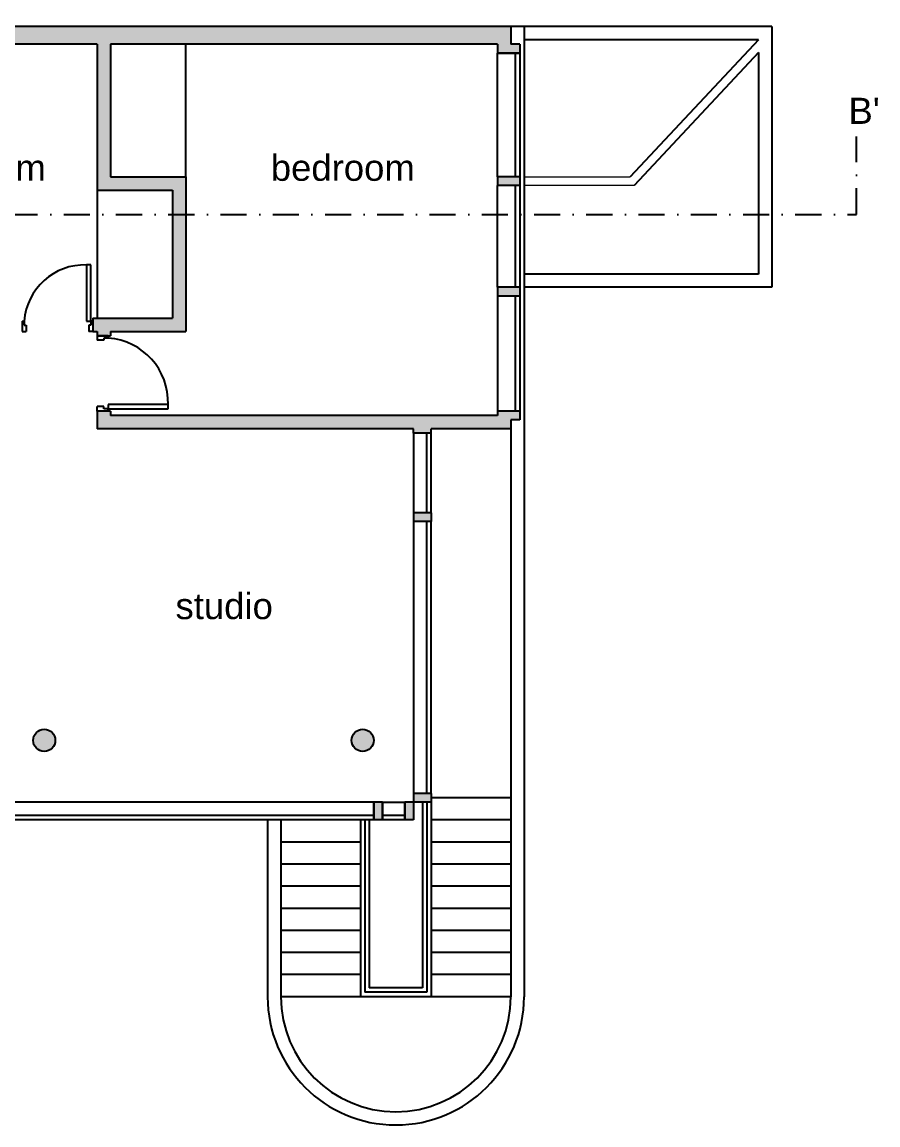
# Model space of a CAD drawing. Header units: millimetres. Extents: x -1430 to 19354, y 420 to 22678.
# Drawn here: x 9525 to 19354, y 420 to 13094 of the extents above; entities that cross this region are included whole.
import ezdxf

# ---------------------------------------------------------------- set-up
doc = ezdxf.new("R2010")
doc.units = ezdxf.units.MM
doc.header["$LTSCALE"] = 30
doc.linetypes.add('ceco.net dash-dot', pattern=[1, 0.5, -0.25, 0, -0.25])
for name, color, linetype in [('ceco.net 441 Smith House upper level', 7, 'Continuous'), ('ceco.net Smith House glasses', 151, 'Continuous'), ('ceco.net Smith House section lines', 255, 'ceco.net dash-dot'), ('ceco.net Smith House text', 7, 'Continuous')]:
    doc.layers.add(name, color=color, linetype=linetype)
doc.styles.add('ceco.net', font='arial.ttf', dxfattribs={"height": 300})

msp = doc.modelspace()

# ---------------------------------------------------------------- hatches: boundary and pattern name
at = {"layer": 'ceco.net 441 Smith House upper level', "ltscale": 30}
for points in [[(15138.39999999339, 13043.497528648), (9372.599999981467, 13043.49752864614), (9372.600000011269, 13094.29752855189), (9321.799999626819, 13094.29752855189), (9321.799999611918, 12840.29752855375), (10388.59999999637, 12840.29752855375), (10388.60000001127, 11163.89752855338), (11252.19999961788, 11163.89752855524), (11252.19999961788, 9690.69752855599), (10337.79999962682, 9690.697528554127), (10337.79999962682, 9538.297528553754), (10388.59999999637, 9538.297528551891), (10388.59999999637, 9487.497594369575), (10515.60003526742, 9487.497594371438), (10541.00000001723, 9487.497528648004), (10541.00000000233, 9538.297528555617), (11404.59999999637, 9538.297528553754), (11404.59999999637, 11316.29752855375), (10540.99999998743, 11316.29752855375), (10541.00000000233, 12840.29752855375), (14986.00000000233, 12840.29752855562), (14986.00000000233, 12738.69752855599), (15240.00000000233, 12738.69752855413), (15240.00000000233, 12840.29752855375), (15138.39999997849, 12840.29752855375)], [(15240.00000001723, 11316.29752855375), (14986.00000000233, 11316.29752855562), (14986.00000000233, 11214.69752855599), (15240.00000000233, 11214.69752855413)], [(15240.00000000233, 10046.29752855375), (14986.00000000233, 10046.29752855375), (14986.00000000233, 9944.697528554127), (15240.00000000233, 9944.697528554127)], [(14020.79999962682, 8420.697528554127), (14020.79999962682, 8369.89752855338), (14224.00000000233, 8369.89752855338), (14224.00000000232, 8420.697528554127), (15138.39999999339, 8420.697528554127), (15138.39999999339, 8522.297528553754), (15240.00000000233, 8522.297528553754), (15240.00000000233, 8623.897528553382), (14986.00000000233, 8623.897528553382), (14986.00000000233, 8573.097528647631), (10541.00000000233, 8573.097528647631), (10541.00000000233, 8623.897528553382), (10388.59999999637, 8623.897528553382), (10388.59999999637, 8420.697528554127)], [(14224.00000000233, 7455.497528649867), (14020.79999962682, 7455.497528649867), (14020.79999961192, 7353.897528553382), (14223.99999998743, 7353.897528553382)]]:
    msp.add_hatch(color=256, dxfattribs=at).paths.add_polyline_path(points)
h = msp.add_hatch(color=256, dxfattribs=at)
h.paths.add_polyline_path([(9906.000000002328, 4839.297528553754, 1), (9652.000000002328, 4839.297528553754, 1)])
h.paths.add_polyline_path([(13309.59999999637, 4839.297528553754, 1), (13563.59999999637, 4839.297528553754, 1)])
h = msp.add_hatch(color=256, dxfattribs=at)
h.paths.add_polyline_path([(13665.19999961788, 4128.097528649494), (13563.59999999637, 4128.097528647631), (13563.59999999637, 3924.897528551519), (13665.19999963278, 3924.897528555244)])
h.paths.add_polyline_path([(14020.79999962682, 4128.097528647631), (13919.19999960298, 4128.097528645769), (13919.19999961788, 3924.897528553382), (14020.79999962682, 3924.897528553382)])
h.paths.add_polyline_path([(14224.00000000233, 4229.697528554127), (14020.79999962682, 4229.697528554127), (14020.79999961192, 4128.097528645769), (14224.00000000233, 4128.097528647631)])

# ---------------------------------------------------------------- linework, layer by layer
at = {"layer": 'ceco.net 441 Smith House upper level'}
for p, q in [((15138.39999999339, 13043.497528648), (9372.599999996368, 13043.497528648)), ((15138.39999999339, 13043.497528648), (15138.39999999339, 12840.29752855375)), ((18135.59999962384, 13043.49752864987), (15138.39999924833, 13043.49752864987)), ((15290.79999962682, 13043.49752864987), (15290.79999962682, 1892.897528553382)), ((18135.59999962384, 13043.49752864987), (18135.59999962384, 10046.29752846062)), ((10388.59999999637, 12840.29752855375), (9321.799999626819, 12840.29752855375)), ((10388.59999999637, 12840.29752855375), (10388.59999999637, 11163.89752855338)), ((14986.00000000233, 12840.29752855375), (10541.00000000233, 12840.29752855375)), ((10541.00000000233, 12840.29752855375), (10541.00000000233, 11316.29752855375)), ((11404.59999999637, 11316.29752855375), (11404.59999999637, 12840.29752855375)), ((14986.00000000233, 12840.29752855375), (14986.00000000233, 12738.69752855413)), ((15240.00000000233, 12840.29752855375), (15138.39999999339, 12840.29752855375)), ((15240.00000000233, 12840.29752855375), (15240.00000000233, 12738.69752855413)), ((17983.19999963278, 12891.0975285545), (15290.79999962682, 12891.0975285545)), ((17983.19999963278, 12891.0975285545), (16509.99999925727, 11316.29752855375)), ((15240.00000000233, 12738.69752855413), (14986.00000000233, 12738.69752855413)), ((17983.19999963278, 12743.25452766754), (16553.25958073372, 11214.69752855226)), ((17983.19999963278, 12743.25452766754), (17983.19999963278, 10198.69752855413)), ((10541.00000000233, 11316.29752855375), (11404.59999999637, 11316.29752855375)), ((11404.59999999637, 11316.29752855375), (11404.59999999637, 9538.297528553754)), ((15240.00000000233, 11316.29752855375), (14986.00000000233, 11316.29752855375)), ((14986.00000000233, 11316.29752855375), (14986.00000000233, 11214.69752855413)), ((15240.00000000233, 11316.29752855375), (15240.00000000233, 11214.69752855413)), ((10388.59999999637, 11163.89752855338), (10388.59999999637, 9690.697528554127)), ((10388.59999999637, 11163.89752855338), (11252.19999961788, 11163.89752855338)), ((11252.19999961788, 11163.89752855338), (11252.19999961788, 9690.697528554127)), ((15240.00000000233, 11214.69752855413), (14986.00000000233, 11214.69752855413)), ((10266.08243838185, 10303.28582539782), (10266.08243838185, 9657.82700201869)), ((10313.89420308406, 10303.28582539782), (10266.08243838185, 10303.28582539782)), ((10313.89420308406, 9657.82700201869), (10313.89420308406, 10303.28582539782)), ((17983.19999963278, 10198.69752855413), (15290.79999962682, 10198.69752855413)), ((15240.00000000233, 10046.29752855375), (14986.00000000233, 10046.29752855375)), ((14986.00000000233, 10046.29752855375), (14986.00000000233, 9944.697528554127)), ((15240.00000000233, 10046.29752855375), (15240.00000000233, 9944.697528554127)), ((18135.59999962384, 10046.29752846062), (15290.79999962682, 10046.29752846062)), ((15240.00000000233, 9944.697528554127), (14986.00000000233, 9944.697528554127)), ((9525.0000856095, 9657.82700201869), (9525.0000856095, 9538.297590281814)), ((9525.0000856095, 9657.82700201869), (9548.90596796805, 9657.82700201869)), ((9548.90596796805, 9657.82700201869), (9548.90596796805, 9610.01523732394)), ((10266.08243838185, 9657.82700201869), (10313.89420308406, 9657.82700201869)), ((10313.89420308406, 9657.82700201869), (10313.89420308406, 9610.01523732394)), ((10337.80008542771, 9657.82700201869), (10313.89420308406, 9657.82700201869)), ((10337.79999962682, 9690.697528554127), (11252.19999961788, 9690.697528554127)), ((10337.79999962682, 9690.697528554127), (10337.79999962682, 9538.297528553754)), ((10337.80008542771, 9657.82700201869), (10337.80008542771, 9538.297590281814)), ((9525.0000856095, 9538.297590281814), (9572.8118503117, 9538.297590281814)), ((9548.90596796805, 9610.01523732394), (9572.8118503117, 9610.01523732394)), ((9572.8118503117, 9610.01523732394), (9572.8118503117, 9538.297590281814)), ((10313.89420308406, 9610.01523732394), (10289.9883207255, 9610.01523732394)), ((10289.9883207255, 9610.01523732394), (10289.9883207255, 9538.297590281814)), ((10337.80008542771, 9538.297590281814), (10289.9883207255, 9538.297590281814)), ((10337.79999962682, 9538.297528553754), (10388.59999999637, 9538.297528553754)), ((10388.59999999637, 9538.297528553754), (10388.59999999637, 9487.497528648004)), ((10541.00000000233, 9538.297528553754), (11404.59999999637, 9538.297528553754)), ((10541.00000000233, 9538.297528553754), (10541.00000000233, 9487.497528648004)), ((10388.60003523761, 9487.497594371438), (10388.60003523761, 9436.697594374418)), ((10515.60003526742, 9487.497594371438), (10388.60003523761, 9487.497594371438)), ((10388.59999999637, 9487.497528648004), (10541.00000000233, 9487.497528648004)), ((10464.8000352555, 9436.697594374418), (10388.60003523761, 9436.697594374418)), ((10464.8000352555, 9462.097594372928), (10464.8000352555, 9436.697594374418)), ((10515.60003526742, 9462.097594372928), (10464.8000352555, 9462.097594372928)), ((10515.60003526742, 9487.497594371438), (10515.60003526742, 9462.097594372928)), ((10388.60003523761, 8623.897594422102), (10388.60003523761, 8674.697594419122)), ((10464.8000352555, 8674.697594419122), (10388.60003523761, 8674.697594419122)), ((10515.60003526742, 8623.897594422102), (10388.60003523761, 8623.897594422102)), ((10541.00000000233, 8623.897528553382), (10388.59999999637, 8623.897528553382)), ((10388.59999999637, 8623.897528553382), (10388.59999999637, 8420.697528554127)), ((10464.8000352555, 8649.297594420612), (10464.8000352555, 8674.697594419122)), ((10515.60003526742, 8649.297594420612), (10464.8000352555, 8649.297594420612)), ((10515.60003526742, 8700.097594417632), (10515.60003526742, 8649.297594420612)), ((11201.40003542835, 8700.097594417632), (10515.60003526742, 8700.097594417632)), ((10515.60003526742, 8623.897594422102), (10515.60003526742, 8649.297594420612)), ((10515.60003526742, 8649.297594420612), (11201.40003542835, 8649.297594420612)), ((10541.00000000233, 8623.897528553382), (10541.00000000233, 8573.097528647631)), ((11201.40003542835, 8649.297594420612), (11201.40003542835, 8700.097594417632)), ((15240.00000000233, 8623.897528553382), (14986.00000000233, 8623.897528553382)), ((14986.00000000233, 8623.897528553382), (14986.00000000233, 8573.097528647631)), ((15240.00000000233, 8623.897528553382), (15240.00000000233, 8522.297528553754)), ((14986.00000000233, 8573.097528647631), (10541.00000000233, 8573.097528647631)), ((15240.00000000233, 8522.297528553754), (15138.39999999339, 8522.297528553754)), ((15138.39999999339, 8522.297528553754), (15138.39999999339, 8420.697528554127)), ((14020.79999962682, 8420.697528554127), (10388.59999999637, 8420.697528554127)), ((14020.79999962682, 8369.897528553382), (14020.79999962682, 8420.697528554127)), ((14224.00000000233, 8369.897528553382), (14020.79999962682, 8369.897528553382)), ((15138.39999999339, 8420.697528554127), (14224.00000000233, 8420.697528554127)), ((14224.00000000233, 8369.897528553382), (14224.00000000233, 8420.697528554127)), ((15138.39999999339, 8420.697528554127), (15138.39999999339, 1892.897528553382)), ((14020.79999962682, 7455.497528648004), (14020.79999962682, 7353.897528553382)), ((14224.00000000233, 7455.497528648004), (14020.79999962682, 7455.497528648004)), ((14224.00000000233, 7353.897528553382), (14020.79999962682, 7353.897528553382)), ((14224.00000000233, 7455.497528648004), (14224.00000000233, 7353.897528553382)), ((14224.00000000233, 4229.697528554127), (14020.79999962682, 4229.697528554127)), ((14020.79999962682, 4229.697528554127), (14020.79999962682, 3924.897528553382)), ((14224.00000000233, 4229.697528554127), (14224.00000000233, 4128.097528647631)), ((13665.19999961788, 4128.097528647631), (13563.59999999637, 4128.097528647631)), ((13563.59999999637, 4128.097528647631), (13563.59999999637, 3924.897528553382)), ((13665.19999961788, 4128.097528647631), (13665.19999961788, 3924.897528553382)), ((13919.19999961788, 4128.097528647631), (13919.19999961788, 3924.897528553382)), ((14224.00000000233, 4128.097528647631), (13919.19999961788, 4128.097528647631)), ((14122.39999999339, 4128.097528647631), (14122.39999999339, 1994.497528648004)), ((14173.19999961788, 4128.097528647631), (14173.19999961788, 1943.697528554127)), ((14224.00000000233, 4178.897528553382), (14224.00000000233, 1892.897528553382)), ((15138.39999999339, 4178.897528553382), (14224.00000000233, 4178.897528553382)), ((14224.00000000233, 4128.097528647631), (14224.00000000233, 1892.897528553382)), ((12344.39999999339, 3924.897528553382), (12344.39999999339, 1892.897528553382)), ((12496.79999962682, 3924.897528553382), (12344.39999999339, 3924.897528553382)), ((12496.79999962682, 3924.897528553382), (12496.79999962682, 1892.897528553382)), ((13411.19999961788, 3924.897528553382), (13411.19999961788, 1892.897528553382)), ((13411.19999961788, 3924.897528553382), (13411.19999961788, 1892.897528553382)), ((13462.00000000233, 3924.897528553382), (13462.00000000233, 1943.697528554127)), ((13462.00000000233, 3924.897528553382), (13462.00000000233, 1943.697528554127)), ((13512.79999962682, 3924.897528553382), (13512.79999962682, 1994.497528648004)), ((13665.19999961788, 3924.897528553382), (13563.59999999637, 3924.897528553382)), ((14020.79999962682, 3924.897528553382), (13919.19999961788, 3924.897528553382)), ((15138.39999999339, 3924.897528553382), (14224.00000000233, 3924.897528553382)), ((13411.19999961788, 3670.897528553382), (12496.79999962682, 3670.897528553382)), ((15138.39999999339, 3670.897528553382), (14224.00000000233, 3670.897528553382)), ((13411.19999961788, 3416.897528553382), (12496.79999962682, 3416.897528553382)), ((15138.39999999339, 3416.897528553382), (14224.00000000233, 3416.897528553382)), ((13411.19999961788, 3162.897528553382), (12496.79999962682, 3162.897528553382)), ((15138.39999999339, 3162.897528553382), (14224.00000000233, 3162.897528553382)), ((13411.19999961788, 2908.897528553382), (12496.79999962682, 2908.897528553382)), ((15138.39999999339, 2908.897528553382), (14224.00000000233, 2908.897528553382)), ((13411.19999961788, 2654.897528553382), (12496.79999962682, 2654.897528553382)), ((15138.39999999339, 2654.897528553382), (14224.00000000233, 2654.897528553382)), ((13411.19999961788, 2400.897528553382), (12496.79999962682, 2400.897528553382)), ((15138.39999999339, 2400.897528553382), (14224.00000000233, 2400.897528553382)), ((13411.19999961788, 2146.897528553382), (12496.79999962682, 2146.897528553382)), ((15138.39999999339, 2146.897528553382), (14224.00000000233, 2146.897528553382)), ((14173.19999961788, 1943.697528554127), (13462.00000000233, 1943.697528554127)), ((14122.39999999339, 1994.497528648004), (13512.79999962682, 1994.497528648004)), ((15138.39999999339, 1892.897528553382), (12496.79999962682, 1892.897528553382))]:
    msp.add_line(p, q, dxfattribs=at)
at = {"layer": 'ceco.net 441 Smith House upper level', "lineweight": 5}
for p, q in [((15290.79999962682, 11316.29752855375), (16509.99999925727, 11316.29752855375)), ((16553.25958073372, 11214.69752855226), (15290.79999962682, 11214.69752855413))]:
    msp.add_line(p, q, dxfattribs=at)
at = {"layer": 'ceco.net 441 Smith House upper level'}
for centre in [(9779.000000002328, 4839.297528553754), (13436.59999999637, 4839.297528553754)]:
    msp.add_circle(centre, 127, dxfattribs=at)
for radius in [1473.2, 1320.8]:
    msp.add_arc((13817.59999999637, 1892.897528553382), radius, 180, 0, dxfattribs=at)
for centre, major_axis, ratio, start_param, end_param in [((10243.93625596398, 9606.731910601258), (-120.2700780514753, 686.4495013766897), 0.9999999999823218, -0.2052287654277203, 1.323967873672681), ((10461.31150059635, 8723.627913236618), (-740.3478243047268, 13.03128316119989), 0.9999999996896394, 3.127409187225368, 4.656605826284241)]:
    msp.add_ellipse(centre, major_axis=major_axis, ratio=ratio, start_param=start_param, end_param=end_param, dxfattribs=at)
at = {"layer": 'ceco.net Smith House glasses'}
for p, q in [((14986.00000000233, 11316.29752855375), (14986.00000000233, 12738.69752855413)), ((15189.19999961788, 12738.69752855413), (15189.19999961788, 11316.29752855375)), ((15240.00000000233, 12738.69752855413), (15240.00000000233, 11316.29752855375)), ((14986.00000000233, 10046.29752855375), (14986.00000000233, 11214.69752855413)), ((15189.19999961788, 11214.69752855413), (15189.19999961788, 10046.29752855375)), ((15240.00000000233, 11214.69752855413), (15240.00000000233, 10046.29752855375)), ((14986.00000000233, 9944.697528554127), (14986.00000000233, 8623.897528553382)), ((15189.19999961788, 9944.697528554127), (15189.19999961788, 8623.897528553382)), ((15240.00000000233, 9944.697528554127), (15240.00000000233, 8623.897528553382)), ((14020.79999962682, 8369.897528553382), (14020.79999962682, 7455.497528648004)), ((14173.19999961788, 7455.497528648004), (14173.19999961788, 8369.897528553382)), ((14224.00000000233, 7455.497528648004), (14224.00000000233, 8369.897528553382)), ((14020.79999962682, 7353.897528553382), (14020.79999962682, 4229.697528554127)), ((14173.19999961788, 4229.697528554127), (14173.19999961788, 7353.897528553382)), ((14224.00000000233, 4229.697528554127), (14224.00000000233, 7353.897528553382)), ((13563.59999999637, 4128.097528647631), (9372.599999996368, 4128.097528647631)), ((13665.19999961788, 4128.097528647631), (13919.19999961788, 4128.097528647631)), ((13563.59999999637, 3975.697528554127), (9372.599999996368, 3975.697528554127)), ((13919.19999961788, 3975.697528554127), (13665.19999961788, 3975.697528554127)), ((13563.59999999637, 3924.897528553382), (9372.599999996368, 3924.897528553382)), ((13919.19999961788, 3924.897528553382), (13665.19999961788, 3924.897528553382))]:
    msp.add_line(p, q, dxfattribs=at)
at = {"layer": 'ceco.net Smith House glasses', "ltscale": 30}
for p, q in [((14986.00000000233, 12738.69752855413), (15240.00000000233, 12738.69752855413)), ((15240.00000000233, 11316.29752855375), (14986.00000000233, 11316.29752855375)), ((15240.00000000233, 11214.69752855413), (14986.00000000233, 11214.69752855413)), ((15240.00000000233, 10046.29752855375), (14986.00000000233, 10046.29752855375)), ((15240.00000000233, 9944.697528554127), (14986.00000000233, 9944.697528554127)), ((15240.00000000233, 8623.897528553382), (14986.00000000233, 8623.897528553382)), ((14224.00000000233, 8369.897528553382), (14020.79999962682, 8369.897528553382)), ((14224.00000000233, 7455.497528648004), (14020.79999962682, 7455.497528648004)), ((14224.00000000233, 7353.897528553382), (14020.79999962682, 7353.897528553382)), ((14224.00000000233, 4229.697528554127), (14020.79999962682, 4229.697528554127)), ((13563.59999999637, 3924.897528553382), (13563.59999999637, 4128.097528647631)), ((13665.19999961788, 3924.897528553382), (13665.19999961788, 4128.097528647631)), ((13919.19999961788, 3924.897528553382), (13919.19999961788, 4128.097528647631))]:
    msp.add_line(p, q, dxfattribs=at)
at = {"layer": 'ceco.net Smith House section lines', "linetype": 'ceco.net dash-dot', "ltscale": 20}
for p, q in [((19108.50051506096, 10883.92361645959), (19108.50051506096, 11779.41461892612)), ((-1398.307073262986, 10883.92361645959), (19108.50051506096, 10883.92361645959))]:
    msp.add_line(p, q, dxfattribs=at)

# ---------------------------------------------------------------- texts
at = {"layer": 'ceco.net Smith House section lines', "ltscale": 30, "insert": (19015.93894708389, 12223.97501896694), "char_height": 300, "width": 378.9155426621437, "attachment_point": 1, "style": 'ceco.net'}
msp.add_mtext("B'", dxfattribs=at)
at = {"layer": 'ceco.net Smith House text', "ltscale": 30, "char_height": 300, "attachment_point": 2, "style": 'ceco.net'}
for s, insert, width in [('bedroom', (8970.789963158313, 11569.97193844058), 2163.260346755385), ('bedroom', (13208.41769166524, 11569.97193844058), 2163.260346755385), ('studio', (11846.16090725595, 6532.838382391259), 2728.085107833147)]:
    msp.add_mtext(s, dxfattribs=dict(at, insert=insert, width=width))

doc.saveas('drawing.dxf')
